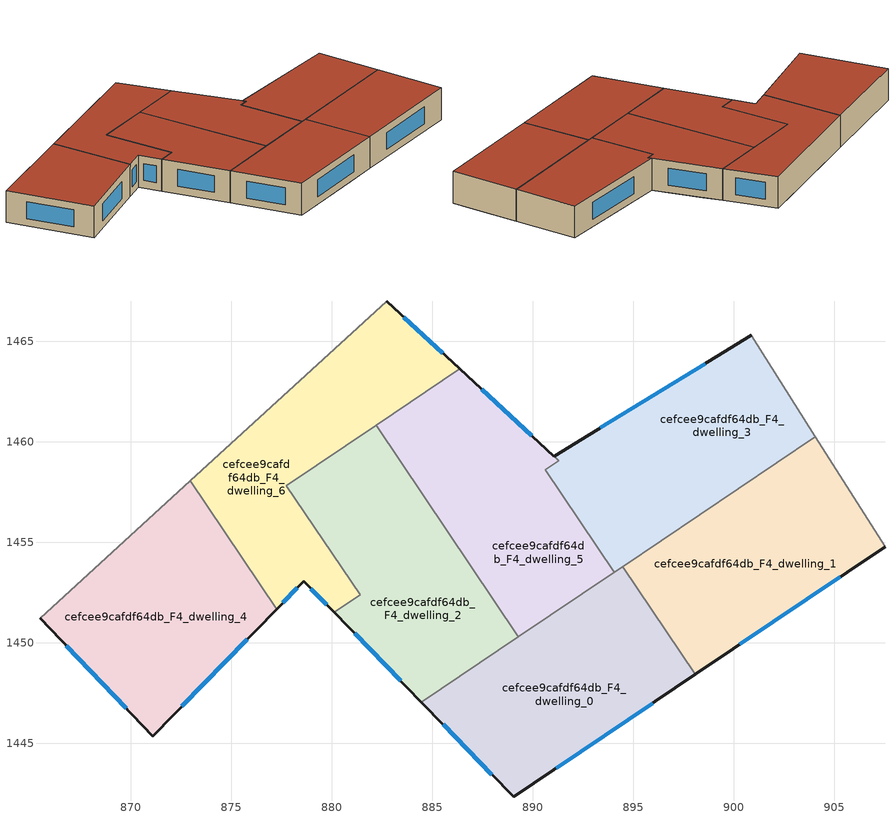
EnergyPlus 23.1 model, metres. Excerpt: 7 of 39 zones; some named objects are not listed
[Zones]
cefcee9cafdf64db_F4_dwelling_0
 floor to cefcee9cafdf64db_F3_dwelling_2 (EU_floor_Construction): 895.34,1452.51 895.59,1452.13 895.59,1446.74 889.05,1442.34 887.69,1443.74 887.69,1449.23 892.57,1452.51 z12
 floor to cefcee9cafdf64db_F3_dwelling_0 (EU_floor_Construction): 895.59,1452.13 898.09,1448.43 895.59,1446.74 z12
 floor to cefcee9cafdf64db_F3_dwelling_3 (EU_floor_Construction): 894.47,1453.79 895.34,1452.51 892.57,1452.51 z12
 floor to cefcee9cafdf64db_F3_dwelling_4 (EU_floor_Construction): 887.69,1449.23 887.69,1443.74 884.47,1447.05 z12
 wall outside (EU_wall_Construction): 884.47,1447.05 889.05,1442.34 898.09,1448.43 z12:15
 wall to cefcee9cafdf64db_F4_dwelling_1 (EU_wall_Construction): 898.09,1448.43 894.47,1453.79 z12:15
 wall to cefcee9cafdf64db_F4_dwelling_2 (EU_wall_Construction): 889.3,1450.31 884.47,1447.05 z12:15
 wall to cefcee9cafdf64db_F4_dwelling_5 (EU_wall_Construction): 894.06,1453.51 889.3,1450.31 z12:15
 wall to cefcee9cafdf64db_F4_dwelling_3 (EU_wall_Construction): 894.48,1453.79 894.06,1453.51 z12:15
 window (EU_Window_Construction): 891.18,1443.77 895.97,1447 / 885.55,1445.95 887.98,1443.45 z12.7:14.3
 roof outside (EU_roof_Construction): 898.09,1448.43 894.47,1453.79 884.47,1447.05 889.05,1442.34 z15
cefcee9cafdf64db_F4_dwelling_1
 floor to cefcee9cafdf64db_F3_dwelling_0 (EU_floor_Construction): 906.6,1456.27 907.53,1454.79 898.09,1448.43 895.59,1452.13 895.6,1454.55 898.15,1456.27 z12
 floor to cefcee9cafdf64db_F3_dwelling_2 (EU_floor_Construction): 895.59,1452.51 895.59,1452.13 895.34,1452.51 z12
 floor to cefcee9cafdf64db_F3_dwelling_3 (EU_floor_Construction): 895.6,1454.55 895.59,1452.27 895.59,1452.51 895.34,1452.51 894.48,1453.79 z12
 floor adiabatic (EU_floor_Construction): 904.08,1460.26 906.6,1456.27 898.15,1456.27 z12
 wall outside (EU_wall_Construction): 898.09,1448.43 907.53,1454.79 z12:15
 wall adiabatic (EU_wall_Construction): 907.53,1454.79 904.08,1460.26 z12:15
 wall to cefcee9cafdf64db_F4_dwelling_3 (EU_wall_Construction): 904.08,1460.26 894.47,1453.79 z12:15
 window (EU_Window_Construction): 900.31,1449.92 905.32,1453.29 z12.7:14.3
 roof outside (EU_roof_Construction): 907.53,1454.79 904.08,1460.26 894.47,1453.79 898.09,1448.43 z15
cefcee9cafdf64db_F4_dwelling_2
 floor to cefcee9cafdf64db_F3_dwelling_4 (EU_floor_Construction): 885.25,1456.32 887.7,1452.68 887.69,1449.23 884.47,1447.05 880.12,1451.52 881.42,1452.39 880.28,1454.07 880.28,1456.32 z12
 floor to cefcee9cafdf64db_F3_dwelling_5 (EU_floor_Construction): 882.21,1460.82 885.25,1456.32 880.28,1456.32 880.29,1459.53 z12
 floor to cefcee9cafdf64db_F3_dwelling_7 (EU_floor_Construction): 880.29,1459.53 880.28,1454.07 877.76,1457.82 z12
 floor to cefcee9cafdf64db_F3_dwelling_2 (EU_floor_Construction): 887.81,1452.51 889.3,1450.31 887.69,1449.23 887.7,1452.51 z12
 wall outside (EU_wall_Construction): 880.12,1451.52 884.47,1447.05 z12:15
 wall to cefcee9cafdf64db_F4_dwelling_6 (EU_wall_Construction): 882.21,1460.82 877.76,1457.82 881.42,1452.39 880.12,1451.52 z12:15
 wall to cefcee9cafdf64db_F4_dwelling_5 (EU_wall_Construction): 889.3,1450.31 882.21,1460.82 z12:15
 window (EU_Window_Construction): 881.14,1450.47 883.45,1448.1 z12.7:14.3
 roof outside (EU_roof_Construction): 889.3,1450.31 882.21,1460.82 877.76,1457.82 881.42,1452.39 880.12,1451.52 884.47,1447.05 z15
cefcee9cafdf64db_F4_dwelling_3
 floor to cefcee9cafdf64db_F3_dwelling_1 (EU_floor_Construction): 900.89,1465.31 904.07,1460.26 898.15,1456.27 895.6,1456.27 895.6,1462.06 z12
 floor to cefcee9cafdf64db_F3_dwelling_3 (EU_floor_Construction): 895.6,1462.06 895.6,1454.55 894.06,1453.51 890.63,1458.6 891.31,1459.06 891.07,1459.28 z12
 floor to cefcee9cafdf64db_F3_dwelling_0 (EU_floor_Construction): 898.15,1456.27 895.6,1454.55 895.6,1456.27 z12
 wall outside (EU_wall_Construction): 900.89,1465.31 891.07,1459.28 z12:15
 wall adiabatic (EU_wall_Construction): 904.08,1460.26 900.89,1465.31 z12:15
 wall to cefcee9cafdf64db_F4_dwelling_5 (EU_wall_Construction): 891.07,1459.28 891.31,1459.06 / 891.31,1459.05 890.63,1458.6 894.06,1453.51 z12:15
 window (EU_Window_Construction): 898.58,1463.89 893.37,1460.7 z12.7:14.3
 roof outside (EU_roof_Construction): 904.08,1460.26 900.89,1465.31 891.07,1459.28 891.31,1459.06 890.63,1458.6 894.06,1453.51 z15
cefcee9cafdf64db_F4_dwelling_4
 floor to cefcee9cafdf64db_F3_dwelling_6 (EU_floor_Construction): 875.79,1453.85 877.26,1451.67 871.1,1445.36 865.49,1451.22 868.37,1453.85 z12
 floor to cefcee9cafdf64db_F3_dwelling_7 (EU_floor_Construction): 872.96,1458.05 875.79,1453.85 868.37,1453.85 z12
 wall outside (EU_wall_Construction): 865.49,1451.22 871.1,1445.36 877.26,1451.67 z12:15
 wall adiabatic (EU_wall_Construction): 872.96,1458.05 865.49,1451.22 z12:15
 wall to cefcee9cafdf64db_F4_dwelling_6 (EU_wall_Construction): 877.26,1451.67 872.96,1458.05 z12:15
 window (EU_Window_Construction): 872.54,1446.84 875.81,1450.19 / 866.81,1449.85 869.78,1446.73 z12.7:14.3
 roof outside (EU_roof_Construction): 871.1,1445.36 877.26,1451.67 872.96,1458.05 865.49,1451.22 z15
cefcee9cafdf64db_F4_dwelling_5
 floor to cefcee9cafdf64db_F3_dwelling_3 (EU_floor_Construction): 891.31,1459.05 890.63,1458.6 894.06,1453.51 892.57,1452.51 887.81,1452.51 887.7,1452.68 887.7,1462.39 z12
 floor to cefcee9cafdf64db_F3_dwelling_2 (EU_floor_Construction): 892.57,1452.51 889.3,1450.31 887.81,1452.51 z12
 floor to cefcee9cafdf64db_F3_dwelling_4 (EU_floor_Construction): 887.7,1456.32 887.7,1452.68 885.25,1456.32 z12
 floor to cefcee9cafdf64db_F3_dwelling_5 (EU_floor_Construction): 887.7,1462.39 887.7,1456.32 885.25,1456.32 882.21,1460.82 886.37,1463.63 z12
 wall outside (EU_wall_Construction): 891.06,1459.28 886.37,1463.63 z12:15
 wall to cefcee9cafdf64db_F4_dwelling_6 (EU_wall_Construction): 886.37,1463.63 882.21,1460.82 z12:15
 window (EU_Window_Construction): 889.96,1460.3 887.47,1462.61 z12.7:14.3
 roof outside (EU_roof_Construction): 894.06,1453.51 890.63,1458.6 891.31,1459.05 886.37,1463.63 882.21,1460.82 889.3,1450.31 z15
cefcee9cafdf64db_F4_dwelling_6
 floor to cefcee9cafdf64db_F3_dwelling_5 (EU_floor_Construction): 886.37,1463.63 880.29,1459.53 880.29,1464.76 882.74,1467 z12
 floor to cefcee9cafdf64db_F3_dwelling_7 (EU_floor_Construction): 880.29,1464.76 880.29,1459.53 877.76,1457.82 880.28,1454.07 880.28,1453.84 875.79,1453.85 872.96,1458.05 z12
 floor to cefcee9cafdf64db_F3_dwelling_6 (EU_floor_Construction): 879.38,1453.85 877.26,1451.67 875.79,1453.85 z12
 floor to cefcee9cafdf64db_F3_dwelling_4 (EU_floor_Construction): 880.28,1454.07 881.42,1452.39 880.12,1451.52 878.62,1453.06 877.26,1451.67 879.38,1453.85 880.28,1453.84 z12
 wall outside (EU_wall_Construction): 877.26,1451.67 878.62,1453.06 880.12,1451.52 / 886.37,1463.63 882.74,1467 z12:15
 wall adiabatic (EU_wall_Construction): 882.74,1467 872.96,1458.05 z12:15
 window (EU_Window_Construction): 878.97,1452.7 879.77,1451.88 / 877.58,1452 878.3,1452.74 / 885.52,1464.42 883.59,1466.2 z12.7:14.3
 roof outside (EU_roof_Construction): 881.42,1452.39 877.76,1457.82 886.37,1463.63 882.74,1467 872.96,1458.05 877.26,1451.67 878.62,1453.06 880.12,1451.52 z15
[Building]
EU S2 Campaign: North Axis=0; Terrain=City; Solar Distribution=FullExterior
[Site:Location]
Budapest.Ferenc.Liszt.Intl.AP: Latitude=47.437; Longitude=19.256; Time Zone=1; Elevation=185
[SizingPeriod:WeatherFileDays]
AnnualSizingPeriod: Begin Month=1; Begin Day of Month=1; End Month=12; End Day of Month=31; Day of Week for Start Day=Monday; Use Weather File Daylight Saving Period=No; Use Weather File Rain and Snow Indicators=No
[MATERIAL]
EU_InternalMass_Material: Roughness=MediumRough; Thickness=0.1; Conductivity=1; Density=1800; Specific Heat=900; Thermal Absorptance=0.9; Solar Absorptance=0.7; Visible Absorptance=0.7
[MATERIAL:NOMASS] Roughness=MediumRough; Thermal Absorptance=0.9; Solar Absorptance=0.7; Visible Absorptance=0.7
Name | Thermal Resistance
EU_wall_NoMass | 0.832559
EU_roof_NoMass | 1.39638
EU_floor_NoMass | 0.872794
[WINDOWMATERIAL:SIMPLEGLAZINGSYSTEM]
EU_Window_SimpleGlazing: UFactor=2.79869; Solar Heat Gain Coefficient=0.75; Visible Transmittance=0.75
[CONSTRUCTION]
EU_wall_Construction: EU_wall_NoMass
EU_roof_Construction: EU_roof_NoMass
EU_floor_Construction: EU_floor_NoMass
EU_Window_Construction: EU_Window_SimpleGlazing
EU_InternalMass_Construction: EU_InternalMass_Material
[ZONE] Type=1; Multiplier=1; Ceiling Height=autocalculate; Floor Area=autocalculate; Part of Total Floor Area=Yes
Name | Volume
cefcee9cafdf64db_F4_dwelling_0 | 222.87
cefcee9cafdf64db_F4_dwelling_1 | 222.869
cefcee9cafdf64db_F4_dwelling_2 | 222.894
cefcee9cafdf64db_F4_dwelling_3 | 226.535
cefcee9cafdf64db_F4_dwelling_4 | 222.893
cefcee9cafdf64db_F4_dwelling_5 | 219.225
cefcee9cafdf64db_F4_dwelling_6 | 222.867
[INTERNALMASS] Construction=EU_InternalMass_Construction
Name | Zone or ZoneList | Surface Area
cefcee9cafdf64db_F4_dwelling_0_EU_InternalMass | cefcee9cafdf64db_F4_dwelling_0 | 74.2911
cefcee9cafdf64db_F4_dwelling_1_EU_InternalMass | cefcee9cafdf64db_F4_dwelling_1 | 74.2885
cefcee9cafdf64db_F4_dwelling_2_EU_InternalMass | cefcee9cafdf64db_F4_dwelling_2 | 74.2984
cefcee9cafdf64db_F4_dwelling_3_EU_InternalMass | cefcee9cafdf64db_F4_dwelling_3 | 75.5104
cefcee9cafdf64db_F4_dwelling_4_EU_InternalMass | cefcee9cafdf64db_F4_dwelling_4 | 74.2972
cefcee9cafdf64db_F4_dwelling_5_EU_InternalMass | cefcee9cafdf64db_F4_dwelling_5 | 73.0915
cefcee9cafdf64db_F4_dwelling_6_EU_InternalMass | cefcee9cafdf64db_F4_dwelling_6 | 74.2891
[OTHEREQUIPMENT] Fuel Type=Electricity; Design Level Calculation Method=Watts/Area; Power per Zone Floor Area=1; Fraction Latent=0; Fraction Radiant=0; Fraction Lost=0; Carbon Dioxide Generation Rate=0; EndUse Subcategory=EU_Step8_InternalGains
Name | Zone or ZoneList or Space or SpaceList | Schedule
EU_Step8_InternalGain_cefcee9cafdf64db_F4_dwelling_0_f000 | cefcee9cafdf64db_F4_dwelling_0 | EU_Step8_GainSchedule_cefcee9cafdf64db_F4_dwelling_0_f000
EU_Step8_InternalGain_cefcee9cafdf64db_F4_dwelling_1_f000 | cefcee9cafdf64db_F4_dwelling_1 | EU_Step8_GainSchedule_cefcee9cafdf64db_F4_dwelling_1_f000
EU_Step8_InternalGain_cefcee9cafdf64db_F4_dwelling_2_f000 | cefcee9cafdf64db_F4_dwelling_2 | EU_Step8_GainSchedule_cefcee9cafdf64db_F4_dwelling_2_f000
EU_Step8_InternalGain_cefcee9cafdf64db_F4_dwelling_3_f000 | cefcee9cafdf64db_F4_dwelling_3 | EU_Step8_GainSchedule_cefcee9cafdf64db_F4_dwelling_3_f000
EU_Step8_InternalGain_cefcee9cafdf64db_F4_dwelling_4_f000 | cefcee9cafdf64db_F4_dwelling_4 | EU_Step8_GainSchedule_cefcee9cafdf64db_F4_dwelling_4_f000
EU_Step8_InternalGain_cefcee9cafdf64db_F4_dwelling_5_f000 | cefcee9cafdf64db_F4_dwelling_5 | EU_Step8_GainSchedule_cefcee9cafdf64db_F4_dwelling_5_f000
EU_Step8_InternalGain_cefcee9cafdf64db_F4_dwelling_6_f000 | cefcee9cafdf64db_F4_dwelling_6 | EU_Step8_GainSchedule_cefcee9cafdf64db_F4_dwelling_6_f000
[ZONEVENTILATION:DESIGNFLOWRATE] Schedule=EU_AlwaysOn; Design Flow Rate Calculation Method=AirChanges/Hour; Air Changes per Hour=0.475469; Ventilation Type=Natural; Fan Pressure Rise=0; Fan Total Efficiency=1; Constant Term Coefficient=1; Temperature Term Coefficient=0; Velocity Term Coefficient=0; Velocity Squared Term Coefficient=0; Minimum Indoor Temperature=-100; Maximum Indoor Temperature=100; Delta Temperature=-100; Minimum Outdoor Temperature=-100; Maximum Outdoor Temperature=100; Maximum Wind Speed=40
Name | Zone or ZoneList or Space or SpaceList
EU_ConstantAir_cefcee9cafdf64db_F4_dwelling_0 | cefcee9cafdf64db_F4_dwelling_0
EU_ConstantAir_cefcee9cafdf64db_F4_dwelling_1 | cefcee9cafdf64db_F4_dwelling_1
EU_ConstantAir_cefcee9cafdf64db_F4_dwelling_2 | cefcee9cafdf64db_F4_dwelling_2
EU_ConstantAir_cefcee9cafdf64db_F4_dwelling_3 | cefcee9cafdf64db_F4_dwelling_3
EU_ConstantAir_cefcee9cafdf64db_F4_dwelling_4 | cefcee9cafdf64db_F4_dwelling_4
EU_ConstantAir_cefcee9cafdf64db_F4_dwelling_5 | cefcee9cafdf64db_F4_dwelling_5
EU_ConstantAir_cefcee9cafdf64db_F4_dwelling_6 | cefcee9cafdf64db_F4_dwelling_6
[HVACTEMPLATE:ZONE:IDEALLOADSAIRSYSTEM] System Availability Schedule=EU_AlwaysOn; Maximum Heating Supply Air Temperature=50; Minimum Cooling Supply Air Temperature=13; Maximum Heating Supply Air Humidity Ratio=0.0156; Minimum Cooling Supply Air Humidity Ratio=0.0077; Heating Limit=NoLimit; Cooling Limit=NoLimit; Heating Availability Schedule=EU_AlwaysOn; Cooling Availability Schedule=EU_CoolingOff; Dehumidification Control Type=ConstantSensibleHeatRatio; Cooling Sensible Heat Ratio=0.7; Dehumidification Setpoint=60; Humidification Control Type=None; Humidification Setpoint=30; Outdoor Air Method=None; Outdoor Air Flow Rate per Person=0.00944; Outdoor Air Flow Rate per Zone Floor Area=0; Outdoor Air Flow Rate per Zone=0; Demand Controlled Ventilation Type=None; Outdoor Air Economizer Type=NoEconomizer; Heat Recovery Type=None; Sensible Heat Recovery Effectiveness=0.7; Latent Heat Recovery Effectiveness=0.65
Name | Template Thermostat
cefcee9cafdf64db_F4_dwelling_0 | EU_HeatOnly_cefcee9cafdf64db_F4_dwelling_0
cefcee9cafdf64db_F4_dwelling_1 | EU_HeatOnly_cefcee9cafdf64db_F4_dwelling_1
cefcee9cafdf64db_F4_dwelling_2 | EU_HeatOnly_cefcee9cafdf64db_F4_dwelling_2
cefcee9cafdf64db_F4_dwelling_3 | EU_HeatOnly_cefcee9cafdf64db_F4_dwelling_3
cefcee9cafdf64db_F4_dwelling_4 | EU_HeatOnly_cefcee9cafdf64db_F4_dwelling_4
cefcee9cafdf64db_F4_dwelling_5 | EU_HeatOnly_cefcee9cafdf64db_F4_dwelling_5
cefcee9cafdf64db_F4_dwelling_6 | EU_HeatOnly_cefcee9cafdf64db_F4_dwelling_6
[SIZING:ZONE] Zone Cooling Design Supply Air Temperature Input Method=SupplyAirTemperature; Zone Cooling Design Supply Air Temperature=13; Zone Heating Design Supply Air Temperature Input Method=SupplyAirTemperature; Zone Heating Design Supply Air Temperature=50; Zone Cooling Design Supply Air Humidity Ratio=0.008; Zone Heating Design Supply Air Humidity Ratio=0.008; Cooling Design Air Flow Method=DesignDay; Cooling Design Air Flow Rate=0; Cooling Minimum Air Flow per Zone Floor Area=0.000762; Cooling Minimum Air Flow=0; Cooling Minimum Air Flow Fraction=0.2; Heating Design Air Flow Method=DesignDay; Heating Design Air Flow Rate=0; Heating Maximum Air Flow per Zone Floor Area=0.002032; Heating Maximum Air Flow=0.141576; Heating Maximum Air Flow Fraction=0.3; Account for Dedicated Outdoor Air System=No; Dedicated Outdoor Air System Control Strategy=NeutralSupplyAir; Dedicated Outdoor Air Low Setpoint Temperature for Design=autosize; Dedicated Outdoor Air High Setpoint Temperature for Design=autosize; Zone Load Sizing Method=Sensible Load Only No Latent Load; Zone Latent Cooling Design Supply Air Humidity Ratio Input Method=HumidityRatioDifference; Zone Cooling Design Supply Air Humidity Ratio Difference=0.005; Zone Latent Heating Design Supply Air Humidity Ratio Input Method=HumidityRatioDifference; Zone Humidification Design Supply Air Humidity Ratio Difference=0.005
cefcee9cafdf64db_F4_dwelling_0; cefcee9cafdf64db_F4_dwelling_1; cefcee9cafdf64db_F4_dwelling_2; cefcee9cafdf64db_F4_dwelling_3; cefcee9cafdf64db_F4_dwelling_4; cefcee9cafdf64db_F4_dwelling_5; cefcee9cafdf64db_F4_dwelling_6
[SCHEDULE:CONSTANT]
Name | Hourly Value
EU_AlwaysOn | 1
EU_CoolingOff | 0
[SCHEDULE:FILE] Column Number=1; Rows to Skip at Top=0; Number of Hours of Data=8760; Column Separator=Comma; Interpolate to Timestep=No; Minutes per Item=60; Adjust Schedule for Daylight Savings=Yes
Name | File
EU_Step8_GainSchedule_cefcee9cafdf64db_F4_dwelling_0_f000 | ../../schedules/cefcee9cafdf64db/cefcee9cafdf64db_F4_dwelling_0_f000_gain.csv
EU_Step8_GainSchedule_cefcee9cafdf64db_F4_dwelling_1_f000 | ../../schedules/cefcee9cafdf64db/cefcee9cafdf64db_F4_dwelling_1_f000_gain.csv
EU_Step8_GainSchedule_cefcee9cafdf64db_F4_dwelling_2_f000 | ../../schedules/cefcee9cafdf64db/cefcee9cafdf64db_F4_dwelling_2_f000_gain.csv
EU_Step8_GainSchedule_cefcee9cafdf64db_F4_dwelling_3_f000 | ../../schedules/cefcee9cafdf64db/cefcee9cafdf64db_F4_dwelling_3_f000_gain.csv
EU_Step8_GainSchedule_cefcee9cafdf64db_F4_dwelling_4_f000 | ../../schedules/cefcee9cafdf64db/cefcee9cafdf64db_F4_dwelling_4_f000_gain.csv
EU_Step8_GainSchedule_cefcee9cafdf64db_F4_dwelling_5_f000 | ../../schedules/cefcee9cafdf64db/cefcee9cafdf64db_F4_dwelling_5_f000_gain.csv
EU_Step8_GainSchedule_cefcee9cafdf64db_F4_dwelling_6_f000 | ../../schedules/cefcee9cafdf64db/cefcee9cafdf64db_F4_dwelling_6_f000_gain.csv
